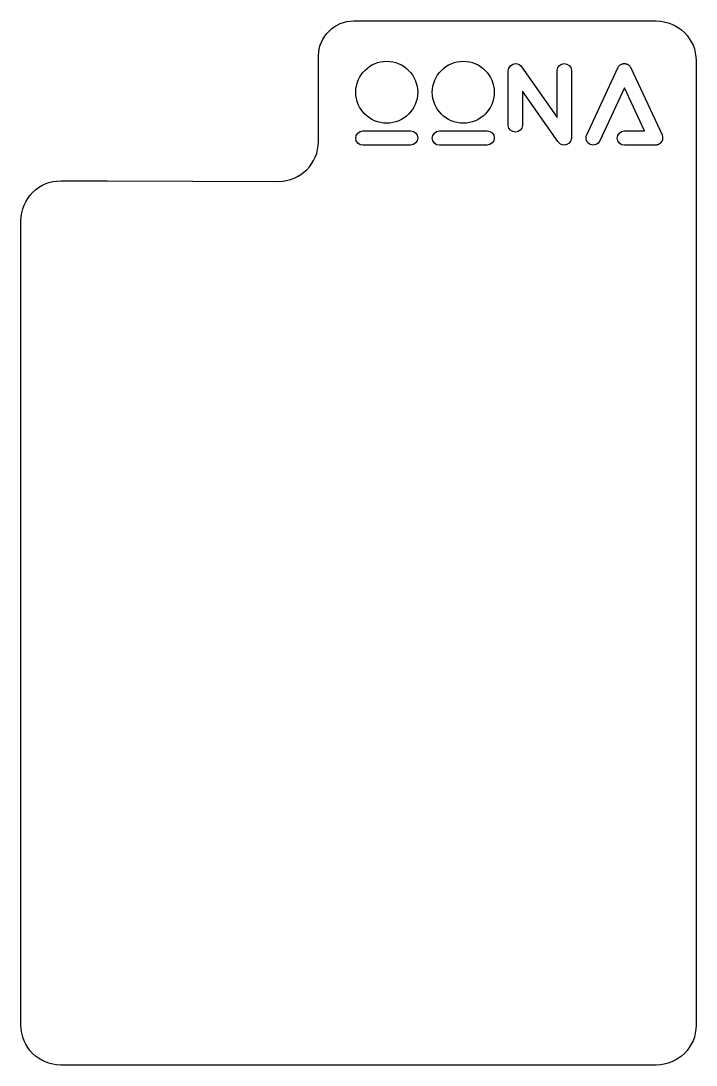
# Model space of a CAD drawing. Extents: x 2.6 to 57.6, y -87.8 to -2.8.
import ezdxf

# ---------------------------------------------------------------- set-up
doc = ezdxf.new("R2010")
doc.units = 0
doc.header["$MEASUREMENT"] = 0
doc.layers.add('LAYER_1', color=7, linetype='CONTINUOUS')

# ---------------------------------------------------------------- blocks, each defined once
blk = doc.blocks.new('BLOCK_2')
at = {"layer": 'LAYER_1', "color": 250}
blk.add_open_spline([(54.397, -2.752), (54.397, -2.752), (50.602, -2.752), (50.602, -2.752), (50.602, -2.752), (29.773, -2.752), (29.773, -2.752), (28.196, -2.752), (26.915, -4.013), (26.882, -5.581), (26.882, -5.581), (26.882, -8.464), (26.882, -8.464), (26.882, -8.464), (26.882, -12.571), (26.882, -12.571), (26.882, -14.364), (25.423, -15.817), (23.624, -15.817), (23.624, -15.817), (9.681, -15.772), (9.681, -15.772), (9.681, -15.772), (5.888, -15.772), (5.888, -15.772), (4.096, -15.772), (2.643, -17.225), (2.643, -19.017), (2.643, -19.017), (2.643, -84.506), (2.643, -84.506), (2.643, -86.299), (4.096, -87.752), (5.888, -87.752), (5.888, -87.752), (54.397, -87.752), (54.397, -87.752), (56.189, -87.752), (57.643, -86.299), (57.643, -84.506), (57.643, -84.506), (57.643, -5.997), (57.643, -5.997), (57.643, -4.205), (56.189, -2.752), (54.397, -2.752)], degree=3, knots=[0, 0, 0, 0, 1, 1, 1, 2, 2, 2, 3, 3, 3, 4, 4, 4, 5, 5, 5, 6, 6, 6, 7, 7, 7, 8, 8, 8, 9, 9, 9, 10, 10, 10, 11, 11, 11, 12, 12, 12, 13, 13, 13, 14, 14, 14, 15, 15, 15, 15], dxfattribs=at)
blk = doc.blocks.new('BLOCK_3')
at = {"layer": 'LAYER_1', "color": 250}
for points, knots in [([(32.441, -6.038), (31.047, -6.038), (29.917, -7.168), (29.917, -8.562), (29.917, -9.956), (31.047, -11.086), (32.441, -11.086), (33.835, -11.086), (34.965, -9.956), (34.965, -8.562), (34.965, -7.168), (33.835, -6.038), (32.441, -6.038)], [0, 0, 0, 0, 1, 1, 1, 2, 2, 2, 3, 3, 3, 4, 4, 4, 4]), ([(38.678, -6.038), (37.284, -6.038), (36.154, -7.168), (36.154, -8.562), (36.154, -9.956), (37.284, -11.086), (38.678, -11.086), (40.072, -11.086), (41.202, -9.956), (41.202, -8.562), (41.202, -7.168), (40.072, -6.038), (38.678, -6.038)], [0, 0, 0, 0, 1, 1, 1, 2, 2, 2, 3, 3, 3, 4, 4, 4, 4]), ([(46.902, -6.227), (46.594, -6.227), (46.343, -6.466), (46.323, -6.769), (46.322, -6.774), (46.321, -6.78), (46.321, -6.785), (46.321, -6.785), (46.321, -10.622), (46.321, -10.622), (46.321, -10.622), (43.436, -6.51), (43.436, -6.51), (43.332, -6.34), (43.145, -6.227), (42.931, -6.227), (42.603, -6.227), (42.338, -6.492), (42.338, -6.82), (42.338, -6.82), (42.338, -11.269), (42.338, -11.269), (42.338, -11.269), (42.34, -11.269), (42.34, -11.269), (42.365, -11.57), (42.616, -11.806), (42.923, -11.806), (43.229, -11.806), (43.48, -11.57), (43.505, -11.269), (43.505, -11.269), (43.507, -11.269), (43.507, -11.269), (43.507, -11.269), (43.507, -8.466), (43.507, -8.466), (43.507, -8.466), (46.381, -12.572), (46.381, -12.572), (46.484, -12.745), (46.673, -12.862), (46.89, -12.862), (47.2, -12.862), (47.455, -12.622), (47.48, -12.318), (47.481, -12.312), (47.482, -12.307), (47.482, -12.302), (47.482, -12.302), (47.482, -11.806), (47.482, -11.806), (47.482, -11.806), (47.482, -6.785), (47.482, -6.785), (47.482, -6.78), (47.482, -6.775), (47.481, -6.771), (47.462, -6.467), (47.21, -6.227), (46.902, -6.227)], [0, 0, 0, 0, 1, 1, 1, 2, 2, 2, 3, 3, 3, 4, 4, 4, 5, 5, 5, 6, 6, 6, 7, 7, 7, 8, 8, 8, 9, 9, 9, 10, 10, 10, 11, 11, 11, 12, 12, 12, 13, 13, 13, 14, 14, 14, 15, 15, 15, 16, 16, 16, 17, 17, 17, 18, 18, 18, 19, 19, 19, 20, 20, 20, 20]), ([(54.917, -12.271), (54.917, -12.261), (54.916, -12.25), (54.915, -12.239), (54.915, -12.231), (54.914, -12.222), (54.913, -12.213), (54.912, -12.203), (54.91, -12.194), (54.909, -12.184), (54.907, -12.174), (54.905, -12.164), (54.903, -12.155), (54.901, -12.147), (54.899, -12.139), (54.897, -12.131), (54.894, -12.12), (54.891, -12.109), (54.887, -12.098), (54.885, -12.091), (54.882, -12.084), (54.88, -12.077), (54.876, -12.066), (54.871, -12.055), (54.866, -12.044), (54.865, -12.041), (54.864, -12.038), (54.863, -12.036), (54.863, -12.036), (54.863, -12.035), (54.863, -12.035), (54.863, -12.035), (52.327, -6.564), (52.327, -6.564), (52.272, -6.444), (52.175, -6.341), (52.046, -6.281), (52.031, -6.274), (52.016, -6.268), (52.001, -6.263), (52, -6.262), (51.999, -6.262), (51.998, -6.262), (51.983, -6.256), (51.968, -6.252), (51.953, -6.248), (51.95, -6.247), (51.947, -6.246), (51.943, -6.245), (51.93, -6.241), (51.916, -6.239), (51.902, -6.236), (51.897, -6.235), (51.892, -6.234), (51.887, -6.233), (51.875, -6.232), (51.863, -6.23), (51.851, -6.229), (51.844, -6.229), (51.837, -6.228), (51.829, -6.228), (51.82, -6.227), (51.81, -6.227), (51.8, -6.227), (51.79, -6.227), (51.781, -6.227), (51.771, -6.228), (51.764, -6.228), (51.756, -6.229), (51.749, -6.229), (51.737, -6.23), (51.725, -6.232), (51.713, -6.233), (51.708, -6.234), (51.703, -6.235), (51.698, -6.236), (51.684, -6.239), (51.671, -6.241), (51.657, -6.245), (51.654, -6.246), (51.65, -6.247), (51.647, -6.248), (51.632, -6.252), (51.617, -6.256), (51.602, -6.262), (51.601, -6.262), (51.6, -6.262), (51.6, -6.263), (51.584, -6.268), (51.569, -6.274), (51.554, -6.281), (51.425, -6.341), (51.328, -6.444), (51.273, -6.564), (51.273, -6.564), (48.737, -12.035), (48.737, -12.035), (48.737, -12.035), (48.737, -12.036), (48.737, -12.036), (48.602, -12.326), (48.728, -12.672), (49.018, -12.807), (49.309, -12.943), (49.654, -12.817), (49.79, -12.526), (49.79, -12.526), (49.79, -12.527), (49.79, -12.527), (49.79, -12.527), (51.8, -8.19), (51.8, -8.19), (51.8, -8.19), (53.43, -11.705), (53.43, -11.705), (53.43, -11.705), (51.8, -11.714), (51.8, -11.714), (51.8, -11.714), (51.8, -11.715), (51.8, -11.715), (51.479, -11.715), (51.219, -11.975), (51.219, -12.295), (51.219, -12.616), (51.479, -12.876), (51.8, -12.876), (51.8, -12.876), (51.8, -12.876), (51.8, -12.876), (51.8, -12.876), (54.337, -12.862), (54.337, -12.862), (54.337, -12.862), (54.337, -12.862), (54.337, -12.862), (54.342, -12.862), (54.346, -12.861), (54.351, -12.861), (54.358, -12.861), (54.364, -12.861), (54.37, -12.86), (54.384, -12.859), (54.397, -12.858), (54.41, -12.857), (54.415, -12.856), (54.419, -12.855), (54.424, -12.855), (54.439, -12.852), (54.454, -12.85), (54.469, -12.846), (54.471, -12.846), (54.474, -12.845), (54.476, -12.844), (54.493, -12.84), (54.51, -12.835), (54.526, -12.83), (54.527, -12.829), (54.528, -12.829), (54.529, -12.829), (54.547, -12.822), (54.564, -12.815), (54.581, -12.808), (54.581, -12.807), (54.582, -12.807), (54.582, -12.807), (54.583, -12.807), (54.583, -12.806), (54.584, -12.806), (54.6, -12.798), (54.616, -12.79), (54.632, -12.781), (54.634, -12.779), (54.636, -12.778), (54.639, -12.777), (54.652, -12.768), (54.665, -12.76), (54.678, -12.75), (54.682, -12.748), (54.685, -12.745), (54.689, -12.742), (54.7, -12.734), (54.711, -12.725), (54.721, -12.716), (54.725, -12.712), (54.729, -12.708), (54.734, -12.704), (54.743, -12.696), (54.752, -12.686), (54.761, -12.677), (54.765, -12.673), (54.769, -12.668), (54.773, -12.664), (54.782, -12.654), (54.79, -12.644), (54.798, -12.634), (54.801, -12.629), (54.804, -12.625), (54.807, -12.621), (54.815, -12.609), (54.823, -12.598), (54.83, -12.586), (54.833, -12.582), (54.835, -12.579), (54.837, -12.575), (54.845, -12.562), (54.851, -12.549), (54.858, -12.536), (54.86, -12.533), (54.861, -12.53), (54.863, -12.526), (54.869, -12.513), (54.875, -12.499), (54.88, -12.485), (54.881, -12.481), (54.883, -12.478), (54.884, -12.474), (54.889, -12.461), (54.893, -12.447), (54.897, -12.433), (54.898, -12.428), (54.899, -12.424), (54.9, -12.419), (54.903, -12.406), (54.906, -12.394), (54.908, -12.381), (54.91, -12.374), (54.911, -12.367), (54.912, -12.36), (54.913, -12.349), (54.914, -12.338), (54.915, -12.327), (54.916, -12.318), (54.916, -12.308), (54.917, -12.299), (54.917, -12.293), (54.917, -12.287), (54.917, -12.281), (54.917, -12.278), (54.917, -12.275), (54.917, -12.271)], [0, 0, 0, 0, 1, 1, 1, 2, 2, 2, 3, 3, 3, 4, 4, 4, 5, 5, 5, 6, 6, 6, 7, 7, 7, 8, 8, 8, 9, 9, 9, 10, 10, 10, 11, 11, 11, 12, 12, 12, 13, 13, 13, 14, 14, 14, 15, 15, 15, 16, 16, 16, 17, 17, 17, 18, 18, 18, 19, 19, 19, 20, 20, 20, 21, 21, 21, 22, 22, 22, 23, 23, 23, 24, 24, 24, 25, 25, 25, 26, 26, 26, 27, 27, 27, 28, 28, 28, 29, 29, 29, 30, 30, 30, 31, 31, 31, 32, 32, 32, 33, 33, 33, 34, 34, 34, 35, 35, 35, 36, 36, 36, 37, 37, 37, 38, 38, 38, 39, 39, 39, 40, 40, 40, 41, 41, 41, 42, 42, 42, 43, 43, 43, 44, 44, 44, 45, 45, 45, 46, 46, 46, 47, 47, 47, 48, 48, 48, 49, 49, 49, 50, 50, 50, 51, 51, 51, 52, 52, 52, 53, 53, 53, 54, 54, 54, 55, 55, 55, 56, 56, 56, 57, 57, 57, 58, 58, 58, 59, 59, 59, 60, 60, 60, 61, 61, 61, 62, 62, 62, 63, 63, 63, 64, 64, 64, 65, 65, 65, 66, 66, 66, 67, 67, 67, 68, 68, 68, 69, 69, 69, 70, 70, 70, 71, 71, 71, 72, 72, 72, 73, 73, 73, 74, 74, 74, 75, 75, 75, 76, 76, 76, 77, 77, 77, 78, 78, 78, 79, 79, 79, 80, 80, 80, 80]), ([(34.385, -11.701), (34.385, -11.701), (34.385, -11.7), (34.385, -11.7), (34.385, -11.7), (30.498, -11.714), (30.498, -11.714), (30.498, -11.714), (30.498, -11.715), (30.498, -11.715), (30.177, -11.715), (29.917, -11.975), (29.917, -12.295), (29.917, -12.616), (30.177, -12.876), (30.498, -12.876), (30.498, -12.876), (30.498, -12.876), (30.498, -12.876), (30.498, -12.876), (34.385, -12.862), (34.385, -12.862), (34.385, -12.862), (34.385, -12.862), (34.385, -12.862), (34.706, -12.862), (34.965, -12.602), (34.965, -12.281), (34.965, -11.961), (34.706, -11.701), (34.385, -11.701)], [0, 0, 0, 0, 1, 1, 1, 2, 2, 2, 3, 3, 3, 4, 4, 4, 5, 5, 5, 6, 6, 6, 7, 7, 7, 8, 8, 8, 9, 9, 9, 10, 10, 10, 10]), ([(40.622, -11.701), (40.622, -11.701), (40.622, -11.7), (40.622, -11.7), (40.622, -11.7), (36.735, -11.714), (36.735, -11.714), (36.735, -11.714), (36.735, -11.715), (36.735, -11.715), (36.414, -11.715), (36.154, -11.975), (36.154, -12.295), (36.154, -12.616), (36.414, -12.876), (36.735, -12.876), (36.735, -12.876), (36.735, -12.876), (36.735, -12.876), (36.735, -12.876), (40.622, -12.862), (40.622, -12.862), (40.622, -12.862), (40.622, -12.862), (40.622, -12.862), (40.942, -12.862), (41.202, -12.602), (41.202, -12.281), (41.202, -11.961), (40.942, -11.701), (40.622, -11.701)], [0, 0, 0, 0, 1, 1, 1, 2, 2, 2, 3, 3, 3, 4, 4, 4, 5, 5, 5, 6, 6, 6, 7, 7, 7, 8, 8, 8, 9, 9, 9, 10, 10, 10, 10])]:
    blk.add_open_spline(points, degree=3, knots=knots, dxfattribs=at)

msp = doc.modelspace()

# ---------------------------------------------------------------- block references
at = {"layer": 'LAYER_1'}
for name in ['BLOCK_2', 'BLOCK_3']:
    msp.add_blockref(name, (0, 0), dxfattribs=at)

doc.saveas('drawing.dxf')
